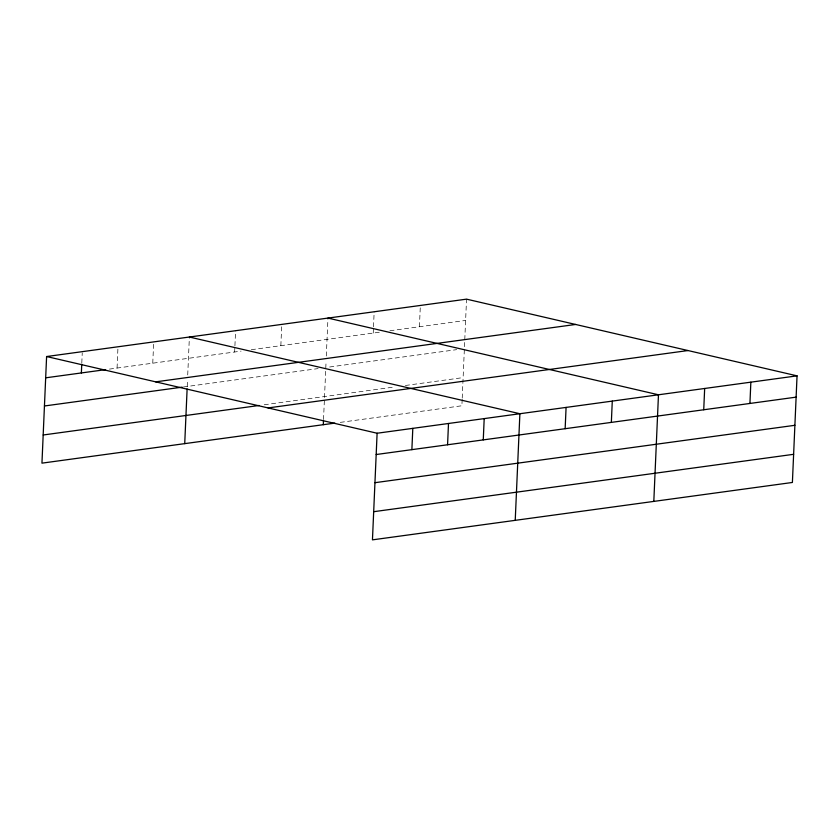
<?xml version="1.0" encoding="UTF-8"?>
<svg xmlns="http://www.w3.org/2000/svg" width="839" height="839" viewBox="0 0 839 839"><rect width="100%" height="100%" fill="white"/><g stroke="black" fill="none" stroke-linecap="round" stroke-linejoin="round"><path stroke-width="0.63" stroke-dasharray="4.2 3.15" d="M81.803 362.93L82.243 352.915M117.061 368.059L117.995 346.78M152.761 363.182L153.694 341.903M187.223 386.464L187.506 380.067M187.726 374.949L189.383 337.026M234.647 351.992L234.868 346.989M234.92 345.731L235.581 330.713M280.845 345.678L281.768 324.399M323.529 419.573L326.088 361.127M326.308 356.009L327.965 318.086M373.229 333.052L373.449 328.049M373.502 326.801L374.163 311.772M419.427 326.749L420.349 305.459M462.174 399.354L461.89 405.761L338.704 422.594M462.226 398.074L464.722 340.907M464.775 339.627L466.547 299.145M109.416 369.108L241.066 351.122M251.333 349.716L379.648 332.181M389.915 330.776L465.614 320.435M183.405 386.989L318.107 368.583M329.654 367L456.689 349.643M264.233 404.776L395.117 386.894M405.373 385.489L463.118 377.602"/><path stroke-width="1.26" d="M46.606 356.533L377.11 433.239L372.453 539.855L792.394 482.467L797.05 375.851L466.547 299.145L46.606 356.533L41.95 463.149L334.855 423.118M81.373 372.946L81.75 364.178M184.727 443.632L187.118 388.992M323.309 424.691L323.476 420.853M411.876 449.652L412.809 428.362M447.575 444.764L448.498 423.485M483.264 439.888L484.197 418.609M515.23 520.337L519.886 413.732L189.383 337.026M565.15 428.698L566.084 407.418M611.348 422.384L612.281 401.105M653.812 501.397L658.468 394.791L327.965 318.086M703.732 409.768L704.666 388.478M749.93 403.454L750.853 382.164M45.673 377.823L105.588 369.632M155.666 381.85L575.617 324.462M44.446 405.982L182.126 387.157M43.177 434.99L259.094 405.478M268.04 407.932L687.98 350.545M377.11 433.239L797.05 375.851M376.176 454.528L796.117 397.141M374.949 482.687L794.89 425.3M373.68 511.696L793.621 454.308"/></g></svg>
